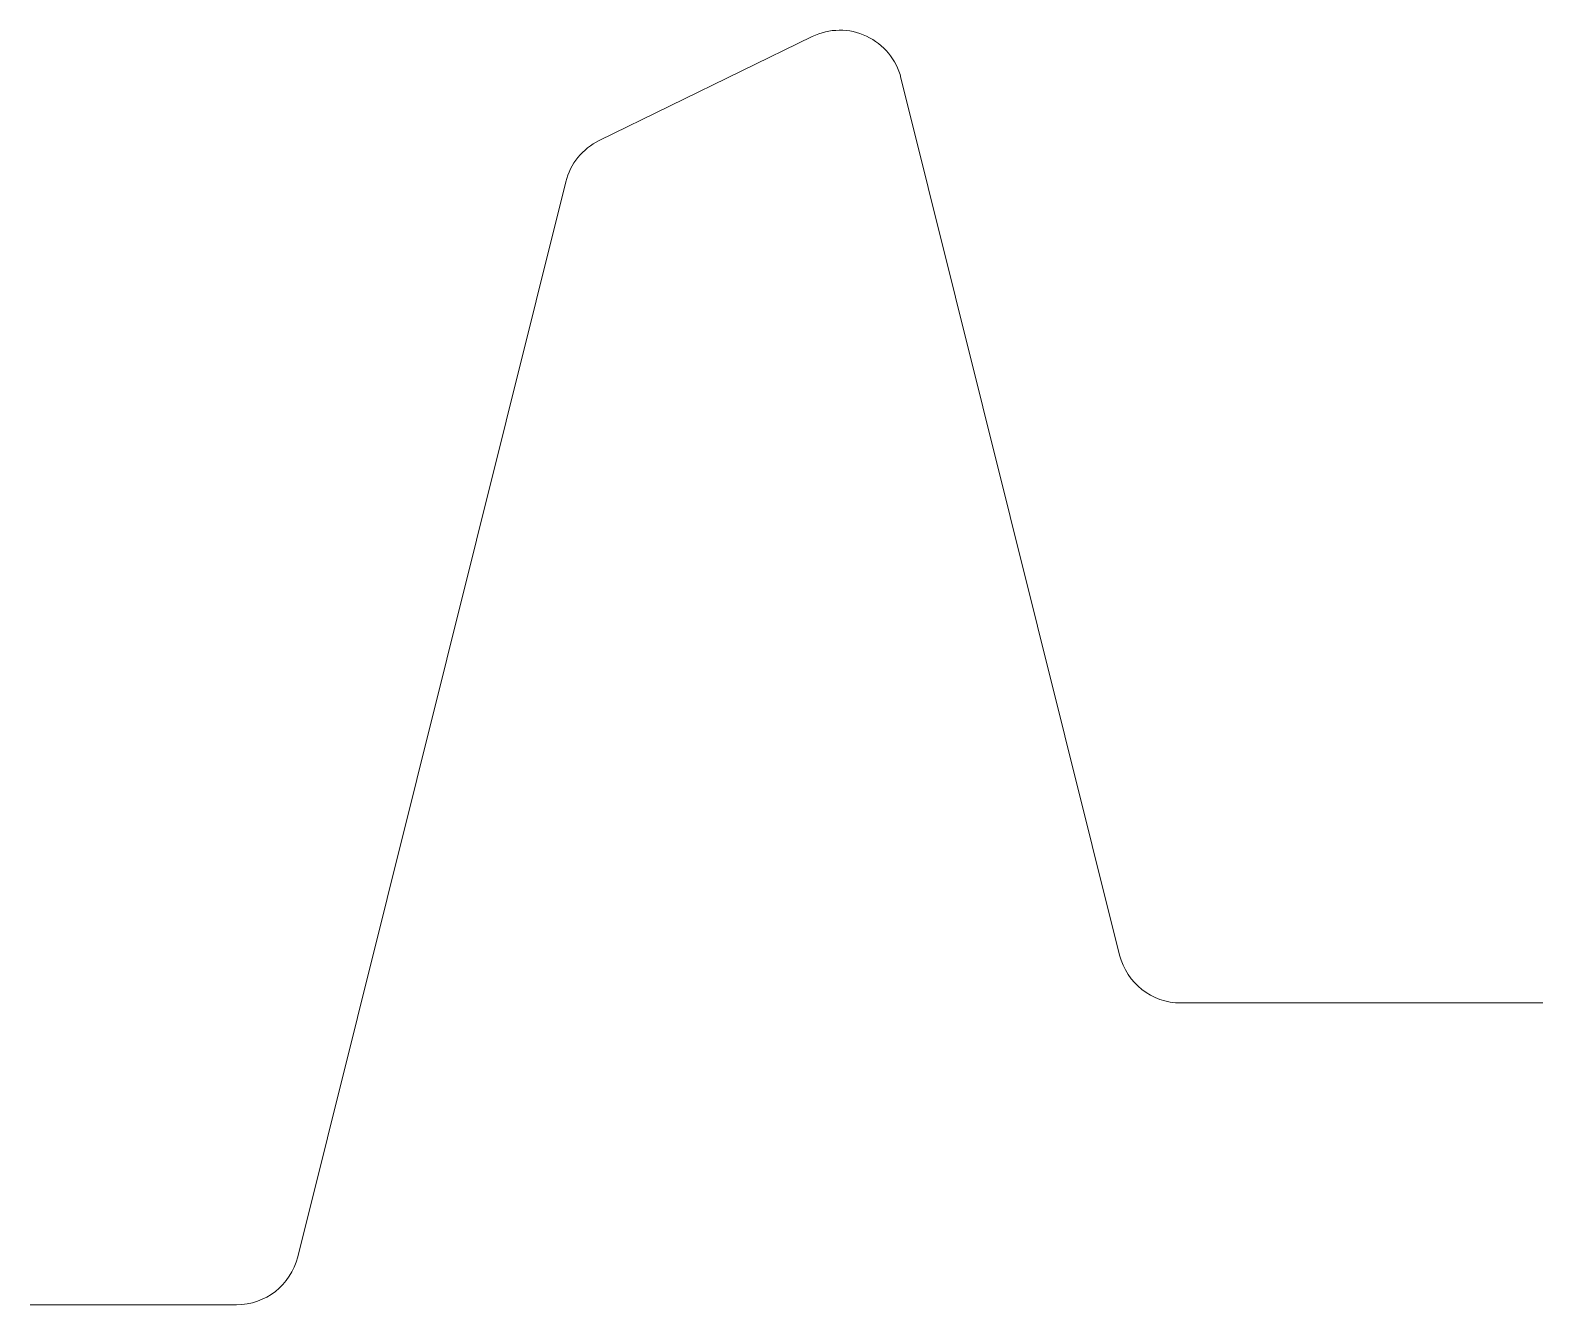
# Model space of a CAD drawing. Header units: millimetres. Extents: x -12 to 0, y -2.4 to 7.7.
import ezdxf

# ---------------------------------------------------------------- set-up
doc = ezdxf.new("R2010")
doc.units = ezdxf.units.MM
doc.layers.add('粗实线层', color=7, linetype='Continuous', lineweight=35)

msp = doc.modelspace()

# ---------------------------------------------------------------- linework, layer by layer
at = {"layer": '粗实线层', "linetype": 'Continuous', "lineweight": 18}
for p, q in [((-7.486, 6.841), (-5.796, 7.665)), ((-3.357, 0.379), (-5.092, 7.337)), ((-9.878, -2.015), (-7.752, 6.513)), ((-2.872, 0), (0, 0)), ((-10.363, -2.394), (-12, -2.394))]:
    msp.add_line(p, q, dxfattribs=at)
at = {"layer": '粗实线层', "color": 3, "linetype": 'Continuous', "lineweight": 18}
for centre, start, end in [((-5.577, 7.216), 14, 116), ((-7.266, 6.392), 116, 166), ((-2.872, 0.5), 194, 270), ((-10.363, -1.894), 270, 346)]:
    msp.add_arc(centre, 0.5, start, end, dxfattribs=at)

doc.saveas('drawing.dxf')
